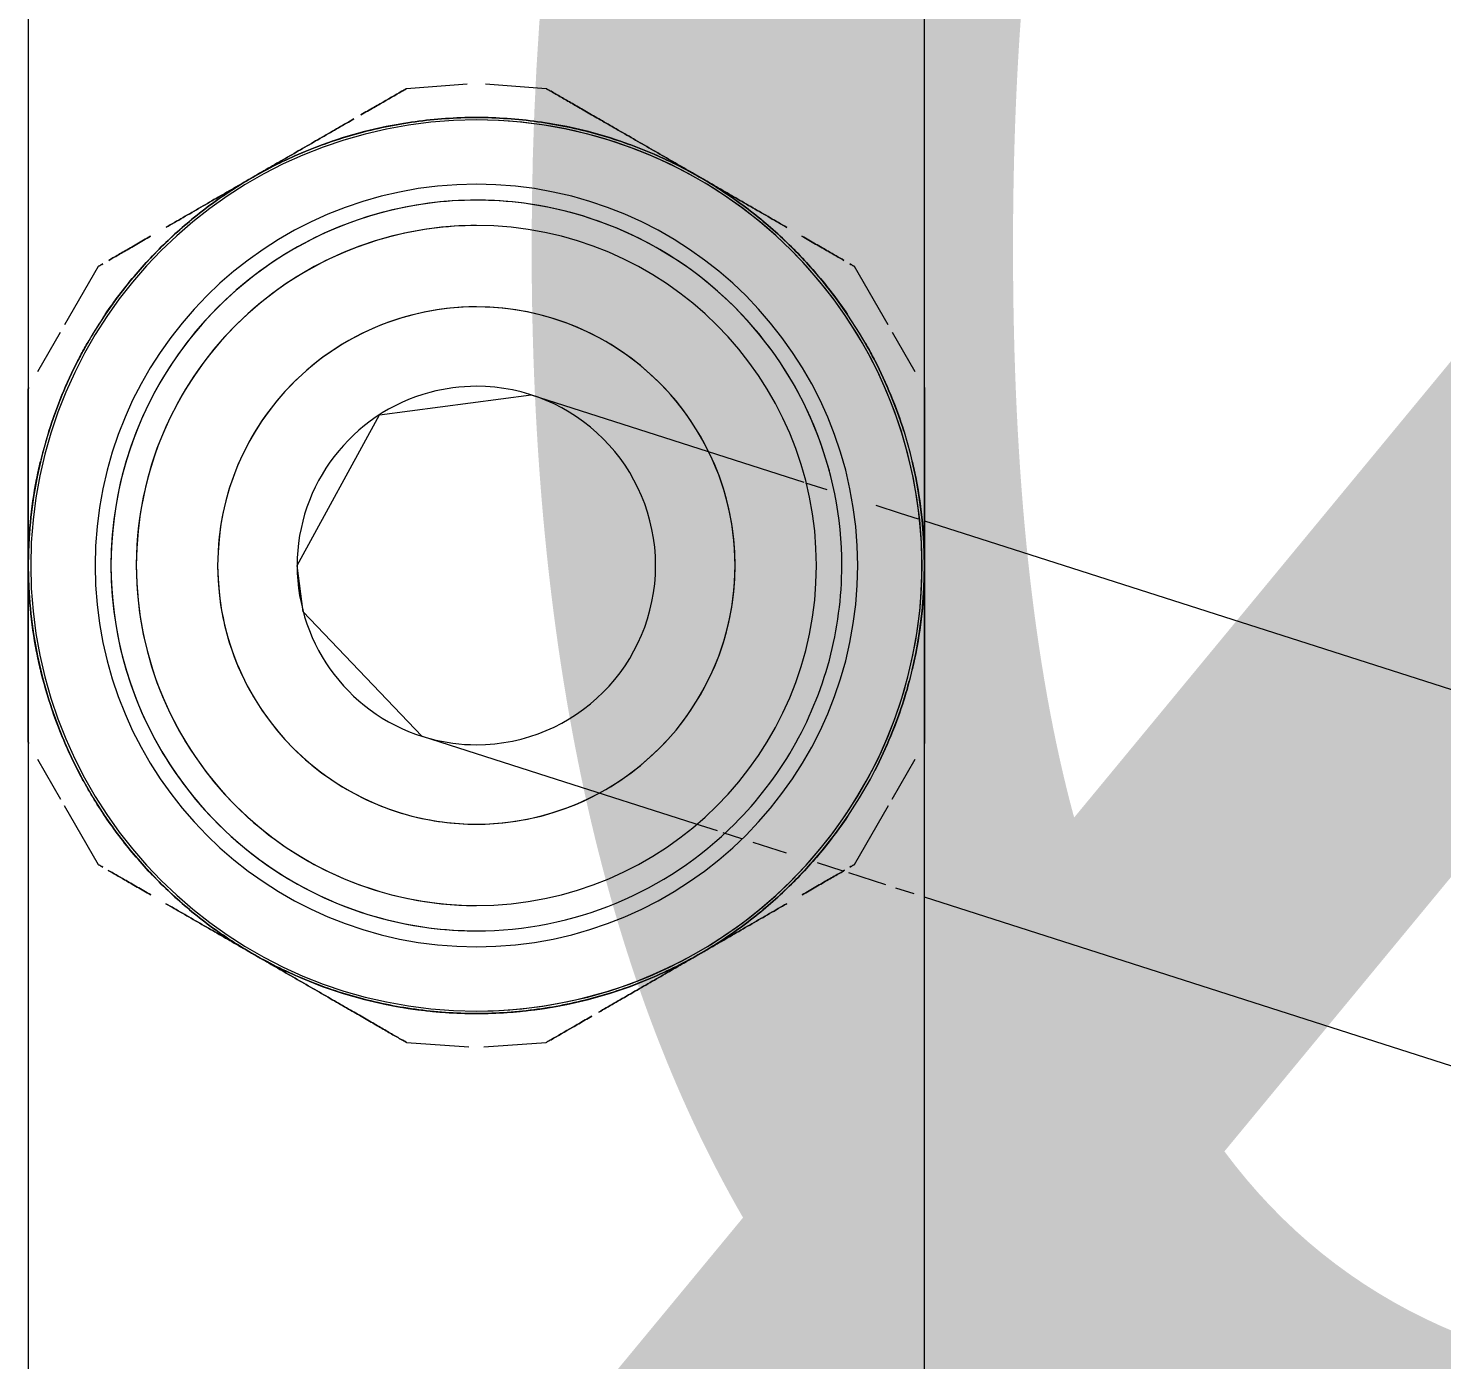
# Model space of a CAD drawing. Header units: metres. Extents: x 147 to 427, y -16 to 162.
# Drawn here: x 164.85146 to 164.89878, y 80.6166 to 80.66118 of the extents above; entities that cross this region are included whole.
import ezdxf

# ---------------------------------------------------------------- set-up
doc = ezdxf.new("R2010")
doc.units = ezdxf.units.M
doc.layers.add('P-PIPE-IDEN', color=7, linetype='Continuous', lineweight=5)
doc.layers.add('P-SANR-FIXT', color=7, linetype='Continuous', lineweight=5)
doc.styles.add('Arial_25', font='arial.ttf', dxfattribs={"height": 0.125})

# ---------------------------------------------------------------- blocks, each defined once
blk = doc.blocks.new('UT_Ducha higiênica - UT_Ducha higiênica-3627536-BANHEIROS E VESTIÁRIO')
at = {"layer": 'P-SANR-FIXT', "color": 9, "true_color": 0xc0c0c0}
for p, q in [((-0.015, 0.076773), (-0.015, 0.0475)), ((0.015, 0.0475), (0.015, 0.076773)), ((-0.015, 0.0475), (-0.015, 0.015)), ((0.015, 0.015), (0.015, 0.0475))]:
    blk.add_line(p, q, dxfattribs=at)
at = {"layer": 'P-SANR-FIXT', "color": 254, "true_color": 0xd3d3d3}
for p, q in [((-0.000303, 0.063614), (-0.002341, 0.063465)), ((0.002341, 0.063465), (0.000303, 0.063614)), ((-0.012655, 0.05751), (-0.013784, 0.055555)), ((0.013784, 0.055555), (0.012655, 0.05751)), ((-0.013927, 0.055307), (-0.014689, 0.053988)), ((0.014689, 0.053988), (0.013927, 0.055307)), ((-0.014693, 0.041018), (-0.013921, 0.039682)), ((0.013921, 0.039682), (0.014693, 0.041018)), ((0.007286, 0.038866), (0.002686, 0.040339)), ((-0.013796, 0.039465), (-0.012655, 0.03749)), ((0.012655, 0.03749), (0.013796, 0.039465)), ((0.013708, 0.036809), (0.012467, 0.037206)), ((0.014657, 0.036505), (0.014046, 0.036701)), ((-0.002341, 0.031535), (-0.000248, 0.031382)), ((0.000248, 0.031382), (0.002341, 0.031535))]:
    blk.add_line(p, q, dxfattribs=at)
at = {"layer": 'P-SANR-FIXT', "color": 254, "true_color": 0xe0e0e0}
for p, q in [((0.011018, 0.050271), (0.01173, 0.050043)), ((0.01419, 0.049255), (0.014794, 0.049061)), ((0.008071, 0.038614), (0.007286, 0.038866)), ((0.008883, 0.038354), (0.008262, 0.038553)), ((0.012277, 0.037267), (0.011417, 0.037543))]:
    blk.add_line(p, q, dxfattribs=at)
at = {"layer": 'P-SANR-FIXT', "color": 254, "true_color": 0xe9e9e9}
for p, q in [((0.013369, 0.049518), (0.01419, 0.049255)), ((0.010383, 0.037874), (0.009269, 0.038231))]:
    blk.add_line(p, q, dxfattribs=at)
at = {"layer": 'P-SANR-FIXT', "color": 254, "true_color": 0xd3d3d3, "flags": 128}
for points in [[(-0.006, 0.0475), (-0.003242, 0.052549), (0.00183, 0.053214)], [(0.00183, 0.053214), (0.005702, 0.051974), (0.010957, 0.050291)], [(-0.00183, 0.041786), (-0.005797, 0.045953), (-0.006, 0.0475)], [(0.002686, 0.040339), (-0.001804, 0.041778), (-0.00183, 0.041786)]]:
    blk.add_lwpolyline(points, dxfattribs=at)
at = {"layer": 'P-SANR-FIXT', "color": 9, "true_color": 0xc0c0c0, "flags": 128}
for points in [[(0.015, 0.048996), (0.016569, 0.048493), (0.032326, 0.043446), (0.049924, 0.037809), (0.061045, 0.034247)], [(0.061045, 0.021646), (0.047674, 0.025929), (0.030076, 0.031566), (0.015, 0.036395)]]:
    blk.add_lwpolyline(points, dxfattribs=at)
at = {"layer": 'P-SANR-FIXT', "color": 9, "true_color": 0xc0c0c0}
for radius, start, end in [(0.015, 90, 270), (0.015, 270, 90), (0.014917, 90, 270), (0.014917, 270, 90)]:
    blk.add_arc((0, 0.0475), radius, start, end, dxfattribs=at)
at = {"layer": 'P-SANR-FIXT', "color": 254, "true_color": 0xe0e0e0}
for start, end in [(90, 105), (75, 90), (255, 270), (270, 285)]:
    blk.add_arc((0, 0.0475), 0.015, start, end, dxfattribs=at)
at = {"layer": 'P-SANR-FIXT', "color": 254, "true_color": 0xd3d3d3}
for radius, start, end in [(0.014917, 90, 270), (0.014917, 45, 90), (0.012765, 90, 270), (0.012765, 90, 270), (0.012765, 270, 90), (0.012765, 270, 90), (0.012232, 90, 105), (0.012232, 45, 90), (0.012232, 105, 255), (0.011383, 90, 270), (0.011383, 90, 105), (0.011383, 270, 90), (0.011383, 270, 90), (0.011383, 105, 165), (0.014917, 270, 45), (0.00866, 90, 195), (0.00866, 90, 270), (0.00866, 270, 90), (0.00866, 330, 90), (0.012232, 360, 45), (0.006, 90, 105), (0.006, 0, 90), (0.006, 105, 180), (0.011383, 165, 270), (0.006, 180, 255), (0.006, 270, 360), (0.012232, 345, 360), (0.00866, 195, 240), (0.012232, 330, 345), (0.00866, 270, 330), (0.006, 255, 270), (0.012232, 315, 330), (0.00866, 240, 255), (0.00866, 255, 270), (0.012232, 270, 315), (0.012232, 255, 270)]:
    blk.add_arc((0, 0.0475), radius, start, end, dxfattribs=at)
at = {"layer": 'P-SANR-FIXT', "color": 254, "true_color": 0xe9e9e9}
for start, end in [(90, 150), (75, 90), (15, 75), (150, 210), (210, 225), (225, 270)]:
    blk.add_arc((0, 0.0475), 0.012232, start, end, dxfattribs=at)
at = {"layer": 'P-SANR-FIXT', "color": 254, "true_color": 0xe0e0e0}
for points in [[(-0.0025, 0.063377), (-0.002449, 0.063406), (-0.00241, 0.063428), (-0.002384, 0.063442)], [(-0.002384, 0.063442), (-0.00241, 0.063428), (-0.002449, 0.063406), (-0.0025, 0.063377)], [(0.0025, 0.063377), (0.002449, 0.063406), (0.00241, 0.063428), (0.002384, 0.063442)], [(0.002384, 0.063442), (0.00241, 0.063428), (0.002449, 0.063406), (0.0025, 0.063377)], [(-0.007513, 0.060483), (-0.007249, 0.060636), (-0.006704, 0.060929), (-0.005843, 0.061326), (-0.004942, 0.061674), (-0.00432, 0.061868), (-0.004003, 0.061956)], [(0.004003, 0.061956), (0.00432, 0.061868), (0.004942, 0.061674), (0.005843, 0.061326), (0.006704, 0.060929), (0.007249, 0.060636), (0.007513, 0.060483)], [(-0.01431, 0.043001), (-0.014375, 0.043208), (-0.014435, 0.043416), (-0.014491, 0.043625)], [(0.014491, 0.043625), (0.014435, 0.043416), (0.014375, 0.043208), (0.01431, 0.043001)], [(-0.004003, 0.033044), (-0.00432, 0.033132), (-0.004942, 0.033326), (-0.005843, 0.033674), (-0.006704, 0.034071), (-0.007249, 0.034364), (-0.007513, 0.034517)], [(0.007513, 0.034517), (0.007249, 0.034364), (0.006704, 0.034071), (0.005843, 0.033674), (0.004942, 0.033326), (0.00432, 0.033132), (0.004003, 0.033044)], [(-0.0025, 0.031623), (-0.002449, 0.031594), (-0.00241, 0.031572), (-0.002384, 0.031558)], [(-0.002384, 0.031558), (-0.00241, 0.031572), (-0.002449, 0.031594), (-0.0025, 0.031623)], [(0.0025, 0.031623), (0.002449, 0.031594), (0.00241, 0.031572), (0.002384, 0.031558)], [(0.002384, 0.031558), (0.00241, 0.031572), (0.002449, 0.031594), (0.0025, 0.031623)]]:
    blk.add_open_spline(points, degree=3, dxfattribs=at)
at = {"layer": 'P-SANR-FIXT', "color": 254, "true_color": 0xd3d3d3}
for points in [[(-0.002384, 0.063442), (-0.002357, 0.063457), (-0.002343, 0.063464), (-0.002341, 0.063465)], [(-0.002341, 0.063465), (-0.002343, 0.063464), (-0.002357, 0.063457), (-0.002384, 0.063442)], [(0.002384, 0.063442), (0.002357, 0.063457), (0.002343, 0.063464), (0.002341, 0.063465)], [(0.002341, 0.063465), (0.002343, 0.063464), (0.002357, 0.063457), (0.002384, 0.063442)], [(-0.004003, 0.061956), (-0.00432, 0.061868), (-0.004942, 0.061674), (-0.005843, 0.061326), (-0.006704, 0.060929), (-0.007249, 0.060636), (-0.007513, 0.060483)], [(0.007513, 0.060483), (0.007249, 0.060636), (0.006704, 0.060929), (0.005843, 0.061326), (0.004942, 0.061674), (0.00432, 0.061868), (0.004003, 0.061956)], [(-0.012423, 0.055907), (-0.012275, 0.056125), (-0.011966, 0.056556), (-0.011464, 0.057185), (-0.010919, 0.057796), (-0.010329, 0.058389), (-0.009693, 0.058958), (-0.009014, 0.0595), (-0.008291, 0.060011), (-0.007778, 0.06033), (-0.007513, 0.060483)], [(0.007513, 0.060483), (0.007778, 0.06033), (0.008291, 0.060011), (0.009014, 0.0595), (0.009693, 0.058958), (0.010117, 0.058578), (0.010321, 0.058385)], [(-0.012615, 0.057535), (-0.01264, 0.05752), (-0.012654, 0.057511), (-0.012655, 0.05751)], [(-0.012655, 0.05751), (-0.012654, 0.057511), (-0.01264, 0.05752), (-0.012615, 0.057535)], [(0.012615, 0.057535), (0.01264, 0.05752), (0.012654, 0.057511), (0.012655, 0.05751)], [(0.012655, 0.05751), (0.012654, 0.057511), (0.01264, 0.05752), (0.012615, 0.057535)], [(0.01334, 0.054359), (0.013535, 0.05398), (0.013712, 0.053595), (0.013872, 0.053206)], [(-0.014998, 0.053407), (-0.014997, 0.053437), (-0.014997, 0.053453), (-0.014997, 0.053455)], [(-0.014997, 0.053455), (-0.014997, 0.053453), (-0.014997, 0.053437), (-0.014998, 0.053407)], [(0.013872, 0.053206), (0.014037, 0.052807), (0.014182, 0.052404), (0.01431, 0.051999)], [(0.014998, 0.053407), (0.014997, 0.053437), (0.014997, 0.053453), (0.014997, 0.053455)], [(0.014997, 0.053455), (0.014997, 0.053453), (0.014997, 0.053437), (0.014998, 0.053407)], [(0.014591, 0.050981), (0.014638, 0.050781), (0.014682, 0.050581), (0.014721, 0.05038)], [(0.014721, 0.05038), (0.014908, 0.049424), (0.015, 0.048457), (0.015, 0.0475)], [(-0.014721, 0.04462), (-0.014908, 0.045576), (-0.015, 0.046543), (-0.015, 0.0475)], [(-0.014591, 0.044019), (-0.014638, 0.044219), (-0.014682, 0.044419), (-0.014721, 0.04462)], [(-0.014491, 0.043625), (-0.014435, 0.043416), (-0.014375, 0.043208), (-0.01431, 0.043001)], [(0.01431, 0.043001), (0.014375, 0.043208), (0.014435, 0.043416), (0.014491, 0.043625)], [(0.01431, 0.043001), (0.014182, 0.042596), (0.014037, 0.042193), (0.013872, 0.041794)], [(0.013872, 0.041794), (0.013712, 0.041406), (0.013535, 0.04102), (0.01334, 0.040641)], [(-0.014998, 0.041593), (-0.014997, 0.041563), (-0.014997, 0.041547), (-0.014997, 0.041545)], [(-0.014997, 0.041545), (-0.014997, 0.041547), (-0.014997, 0.041563), (-0.014998, 0.041593)], [(0.014998, 0.041593), (0.014997, 0.041563), (0.014997, 0.041547), (0.014997, 0.041545)], [(0.014997, 0.041545), (0.014997, 0.041547), (0.014997, 0.041563), (0.014998, 0.041593)], [(0.012423, 0.039093), (0.012275, 0.038875), (0.011966, 0.038444), (0.011464, 0.037815), (0.010919, 0.037204), (0.010525, 0.036809), (0.010321, 0.036615)], [(-0.012615, 0.037465), (-0.01264, 0.03748), (-0.012654, 0.037489), (-0.012655, 0.03749)], [(-0.012655, 0.03749), (-0.012654, 0.037489), (-0.01264, 0.03748), (-0.012615, 0.037465)], [(0.012615, 0.037465), (0.01264, 0.03748), (0.012654, 0.037489), (0.012655, 0.03749)], [(0.012655, 0.03749), (0.012654, 0.037489), (0.01264, 0.03748), (0.012615, 0.037465)], [(-0.007513, 0.034517), (-0.007778, 0.03467), (-0.008291, 0.034989), (-0.009014, 0.0355), (-0.009693, 0.036042), (-0.010117, 0.036422), (-0.010321, 0.036615)], [(0.010321, 0.036615), (0.010117, 0.036422), (0.009693, 0.036042), (0.009014, 0.0355), (0.008291, 0.034989), (0.007778, 0.03467), (0.007513, 0.034517)], [(-0.007513, 0.034517), (-0.007249, 0.034364), (-0.006704, 0.034071), (-0.005843, 0.033674), (-0.004942, 0.033326), (-0.00432, 0.033132), (-0.004003, 0.033044)], [(0.004003, 0.033044), (0.00432, 0.033132), (0.004942, 0.033326), (0.005843, 0.033674), (0.006704, 0.034071), (0.007249, 0.034364), (0.007513, 0.034517)], [(-0.002384, 0.031558), (-0.002357, 0.031543), (-0.002343, 0.031536), (-0.002341, 0.031535)], [(-0.002341, 0.031535), (-0.002343, 0.031536), (-0.002357, 0.031543), (-0.002384, 0.031558)], [(0.002384, 0.031558), (0.002357, 0.031543), (0.002343, 0.031536), (0.002341, 0.031535)], [(0.002341, 0.031535), (0.002343, 0.031536), (0.002357, 0.031543), (0.002384, 0.031558)]]:
    blk.add_open_spline(points, degree=3, dxfattribs=at)
at = {"layer": 'P-SANR-FIXT', "color": 254, "true_color": 0xe0e0e0}
for points, knots in [([(-0.0025, 0.063377), (-0.002716, 0.063253), (-0.003078, 0.063043), (-0.003567, 0.062761), (-0.003792, 0.062631), (-0.003868, 0.062587)], [0, 0, 0, 0, 0.1, 0.15, 0.175, 0.175, 0.175, 0.175]), ([(0.004095, 0.062457), (0.004014, 0.062503), (0.003857, 0.062594), (0.003556, 0.062768), (0.003206, 0.062969), (0.002829, 0.063187), (0.002605, 0.063317), (0.0025, 0.063377)], [0.8, 0.8, 0.8, 0.8, 0.825, 0.85, 0.9, 0.95, 1, 1, 1, 1]), ([(-0.004003, 0.061956), (-0.003687, 0.062043), (-0.003045, 0.062199), (-0.001723, 0.062427), (-0.000695, 0.0625), (0, 0.0625)], [0.8571429, 0.8571429, 0.8571429, 0.8571429, 0.8928571, 0.9285714, 1, 1, 1, 1]), ([(0, 0.0625), (0.000695, 0.0625), (0.001723, 0.062427), (0.003045, 0.062199), (0.003687, 0.062043), (0.004003, 0.061956)], [0, 0, 0, 0, 0.0714286, 0.1071429, 0.1428571, 0.1428571, 0.1428571, 0.1428571]), ([(0.01039, 0.058822), (0.010211, 0.058925), (0.009839, 0.05914), (0.009355, 0.05942), (0.008967, 0.059643), (0.008587, 0.059863), (0.00811, 0.060138), (0.007525, 0.060476), (0.007037, 0.060758), (0.006649, 0.060982), (0.006362, 0.061147), (0.006072, 0.061315), (0.005677, 0.061543), (0.005179, 0.06183), (0.0047, 0.062107), (0.004342, 0.062313), (0.004175, 0.06241), (0.004095, 0.062457)], [0.25, 0.25, 0.25, 0.25, 0.3, 0.35, 0.375, 0.4, 0.45, 0.5, 0.55, 0.575, 0.6, 0.625, 0.65, 0.7, 0.75, 0.775, 0.8, 0.8, 0.8, 0.8]), ([(-0.004102, 0.062452), (-0.004182, 0.062406), (-0.004346, 0.062311), (-0.004696, 0.062109), (-0.005161, 0.061841), (-0.005645, 0.061561), (-0.006033, 0.061338), (-0.006413, 0.061118), (-0.00689, 0.060843), (-0.00728, 0.060617), (-0.007475, 0.060505)], [0.2, 0.2, 0.2, 0.2, 0.225, 0.25, 0.3, 0.35, 0.375, 0.4, 0.45, 0.5, 0.5, 0.5, 0.5]), ([(-0.007475, 0.060505), (-0.00767, 0.060392), (-0.007963, 0.060223), (-0.008351, 0.059999), (-0.008638, 0.059833), (-0.008928, 0.059666), (-0.009323, 0.059438), (-0.009821, 0.05915), (-0.010204, 0.058929), (-0.010387, 0.058823)], [0.5, 0.5, 0.5, 0.5, 0.55, 0.575, 0.6, 0.625, 0.65, 0.7, 0.75, 0.75, 0.75, 0.75]), ([(-0.010905, 0.058524), (-0.010986, 0.058478), (-0.011143, 0.058387), (-0.011444, 0.058213), (-0.011794, 0.058011), (-0.012097, 0.057837), (-0.01226, 0.057742), (-0.012306, 0.057716)], [0.8, 0.8, 0.8, 0.8, 0.825, 0.85, 0.9, 0.95, 0.9702695, 0.9702695, 0.9702695, 0.9702695]), ([(0.012302, 0.057718), (0.012139, 0.057812), (0.011839, 0.057985), (0.011433, 0.05822), (0.011133, 0.058393), (0.010978, 0.058482), (0.010898, 0.058528)], [0.029596, 0.029596, 0.029596, 0.029596, 0.1, 0.15, 0.175, 0.2, 0.2, 0.2, 0.2]), ([(-0.01334, 0.054359), (-0.013302, 0.054432), (-0.013193, 0.054641), (-0.013078, 0.054848), (-0.013, 0.054983)], [0.34565168, 0.34565168, 0.34565168, 0.34565168, 0.35714286, 0.37870242, 0.37870242, 0.37870242, 0.37870242]), ([(0.013, 0.054983), (0.013078, 0.054848), (0.013193, 0.054641), (0.013302, 0.054432), (0.01334, 0.054359)], [0.62129758, 0.62129758, 0.62129758, 0.62129758, 0.64285714, 0.65434832, 0.65434832, 0.65434832, 0.65434832]), ([(-0.015, 0.053274), (-0.015, 0.053024), (-0.015, 0.052606), (-0.015, 0.052041), (-0.015, 0.051696), (-0.015, 0.051427), (-0.015, 0.051142), (-0.015, 0.050738), (-0.015, 0.050201), (-0.015, 0.049642), (-0.015, 0.049194), (-0.015, 0.048755), (-0.015, 0.048205), (-0.015, 0.047529), (-0.015, 0.046966), (-0.015, 0.046518), (-0.015, 0.046186), (-0.015, 0.045851), (-0.015, 0.045395), (-0.015, 0.04482), (-0.015, 0.044267), (-0.015, 0.043854), (-0.015, 0.043565), (-0.015, 0.043293), (-0.015, 0.042946), (-0.015, 0.042542), (-0.015, 0.042106), (-0.015, 0.041848), (-0.015, 0.041726)], [0, 0, 0, 0, 0.1, 0.15, 0.175, 0.2, 0.225, 0.25, 0.3, 0.35, 0.375, 0.4, 0.45, 0.5, 0.55, 0.575, 0.6, 0.625, 0.65, 0.7, 0.75, 0.775, 0.8, 0.825, 0.85, 0.9, 0.95, 1, 1, 1, 1]), ([(0.015, 0.041726), (0.015, 0.041976), (0.015, 0.042394), (0.015, 0.042959), (0.015, 0.043304), (0.015, 0.043573), (0.015, 0.043858), (0.015, 0.044262), (0.015, 0.044799), (0.015, 0.045358), (0.015, 0.045806), (0.015, 0.046245), (0.015, 0.046795), (0.015, 0.047471), (0.015, 0.048034), (0.015, 0.048482), (0.015, 0.048814), (0.015, 0.049149), (0.015, 0.049605), (0.015, 0.05018), (0.015, 0.050733), (0.015, 0.051146), (0.015, 0.051435), (0.015, 0.051707), (0.015, 0.052054), (0.015, 0.052458), (0.015, 0.052894), (0.015, 0.053152), (0.015, 0.053274)], [0, 0, 0, 0, 0.1, 0.15, 0.175, 0.2, 0.225, 0.25, 0.3, 0.35, 0.375, 0.4, 0.45, 0.5, 0.55, 0.575, 0.6, 0.625, 0.65, 0.7, 0.75, 0.775, 0.8, 0.825, 0.85, 0.9, 0.95, 1, 1, 1, 1]), ([(-0.012321, 0.037293), (-0.012153, 0.037196), (-0.011847, 0.037019), (-0.011433, 0.03678), (-0.011133, 0.036607), (-0.010978, 0.036518), (-0.010898, 0.036472)], [0.0268068, 0.0268068, 0.0268068, 0.0268068, 0.1, 0.15, 0.175, 0.2, 0.2, 0.2, 0.2]), ([(0.010905, 0.036476), (0.010986, 0.036522), (0.011143, 0.036613), (0.011444, 0.036787), (0.011794, 0.036989), (0.012104, 0.037168), (0.012273, 0.037265), (0.012324, 0.037295)], [0.8, 0.8, 0.8, 0.8, 0.825, 0.85, 0.9, 0.95, 0.9730714, 0.9730714, 0.9730714, 0.9730714]), ([(-0.01039, 0.036178), (-0.010211, 0.036075), (-0.009839, 0.03586), (-0.009355, 0.03558), (-0.008967, 0.035357), (-0.008587, 0.035137), (-0.00811, 0.034862), (-0.00772, 0.034637), (-0.007525, 0.034524)], [0.25, 0.25, 0.25, 0.25, 0.3, 0.35, 0.375, 0.4, 0.45, 0.5, 0.5, 0.5, 0.5]), ([(0.004102, 0.032548), (0.004182, 0.032594), (0.004346, 0.032689), (0.004696, 0.032891), (0.005161, 0.033159), (0.005645, 0.033439), (0.006033, 0.033662), (0.006413, 0.033882), (0.00689, 0.034157), (0.007475, 0.034495), (0.007963, 0.034777), (0.008351, 0.035001), (0.008638, 0.035167), (0.008928, 0.035334), (0.009323, 0.035562), (0.009821, 0.03585), (0.010204, 0.036071), (0.010387, 0.036177)], [0.2, 0.2, 0.2, 0.2, 0.225, 0.25, 0.3, 0.35, 0.375, 0.4, 0.45, 0.5, 0.55, 0.575, 0.6, 0.625, 0.65, 0.7, 0.75, 0.75, 0.75, 0.75]), ([(-0.007525, 0.034524), (-0.00733, 0.034411), (-0.007037, 0.034242), (-0.006649, 0.034018), (-0.006362, 0.033853), (-0.006072, 0.033685), (-0.005677, 0.033457), (-0.005179, 0.03317), (-0.0047, 0.032893), (-0.004342, 0.032687), (-0.004175, 0.03259), (-0.004095, 0.032543)], [0.5, 0.5, 0.5, 0.5, 0.55, 0.575, 0.6, 0.625, 0.65, 0.7, 0.75, 0.775, 0.8, 0.8, 0.8, 0.8]), ([(0, 0.0325), (-0.000695, 0.0325), (-0.001723, 0.032573), (-0.003045, 0.032801), (-0.003687, 0.032957), (-0.004003, 0.033044)], [0, 0, 0, 0, 0.0714286, 0.1071429, 0.1428571, 0.1428571, 0.1428571, 0.1428571]), ([(0.004003, 0.033044), (0.003687, 0.032957), (0.003045, 0.032801), (0.001723, 0.032573), (0.000695, 0.0325), (0, 0.0325)], [0.8571429, 0.8571429, 0.8571429, 0.8571429, 0.8928571, 0.9285714, 1, 1, 1, 1]), ([(-0.004095, 0.032543), (-0.004014, 0.032497), (-0.003857, 0.032406), (-0.003556, 0.032232), (-0.003206, 0.032031), (-0.002829, 0.031813), (-0.002605, 0.031683), (-0.0025, 0.031623)], [0.8, 0.8, 0.8, 0.8, 0.825, 0.85, 0.9, 0.95, 1, 1, 1, 1]), ([(0.0025, 0.031623), (0.002716, 0.031747), (0.003078, 0.031957), (0.003567, 0.032239), (0.003792, 0.032369), (0.003868, 0.032413)], [0, 0, 0, 0, 0.1, 0.15, 0.175, 0.175, 0.175, 0.175])]:
    blk.add_open_spline(points, degree=3, knots=knots, dxfattribs=at)
at = {"layer": 'P-SANR-FIXT', "color": 254, "true_color": 0xd3d3d3}
for points, knots in [([(-0.003868, 0.062587), (-0.003792, 0.062631), (-0.003567, 0.062761), (-0.003078, 0.063043), (-0.002716, 0.063253), (-0.0025, 0.063377)], [0.825, 0.825, 0.825, 0.825, 0.85, 0.9, 1, 1, 1, 1]), ([(0.0025, 0.063377), (0.002605, 0.063317), (0.002829, 0.063187), (0.003206, 0.062969), (0.003556, 0.062768), (0.003857, 0.062594), (0.004014, 0.062503), (0.004095, 0.062457)], [0, 0, 0, 0, 0.05, 0.1, 0.15, 0.175, 0.2, 0.2, 0.2, 0.2]), ([(0, 0.0625), (-0.000695, 0.0625), (-0.001723, 0.062427), (-0.003045, 0.062199), (-0.003687, 0.062043), (-0.004003, 0.061956)], [0, 0, 0, 0, 0.0714286, 0.1071429, 0.1428571, 0.1428571, 0.1428571, 0.1428571]), ([(0.004003, 0.061956), (0.003687, 0.062043), (0.003045, 0.062199), (0.001723, 0.062427), (0.000695, 0.0625), (0, 0.0625)], [0.8571429, 0.8571429, 0.8571429, 0.8571429, 0.8928571, 0.9285714, 1, 1, 1, 1]), ([(0.004095, 0.062457), (0.004175, 0.06241), (0.004342, 0.062313), (0.0047, 0.062107), (0.005179, 0.06183), (0.005677, 0.061543), (0.006072, 0.061315), (0.006362, 0.061147), (0.006649, 0.060982), (0.007037, 0.060758), (0.007525, 0.060476), (0.00811, 0.060138), (0.008587, 0.059863), (0.008967, 0.059643), (0.009355, 0.05942), (0.009839, 0.05914), (0.010211, 0.058925), (0.01039, 0.058822)], [0.2, 0.2, 0.2, 0.2, 0.225, 0.25, 0.3, 0.35, 0.375, 0.4, 0.425, 0.45, 0.5, 0.55, 0.6, 0.625, 0.65, 0.7, 0.75, 0.75, 0.75, 0.75]), ([(-0.007475, 0.060505), (-0.00728, 0.060617), (-0.00689, 0.060843), (-0.006413, 0.061118), (-0.006033, 0.061338), (-0.005645, 0.061561), (-0.005161, 0.061841), (-0.004696, 0.062109), (-0.004346, 0.062311), (-0.004182, 0.062406), (-0.004102, 0.062452)], [0.5, 0.5, 0.5, 0.5, 0.55, 0.6, 0.625, 0.65, 0.7, 0.75, 0.775, 0.8, 0.8, 0.8, 0.8]), ([(-0.010387, 0.058823), (-0.010204, 0.058929), (-0.009821, 0.05915), (-0.009323, 0.059438), (-0.008928, 0.059666), (-0.008638, 0.059833), (-0.008351, 0.059999), (-0.007963, 0.060223), (-0.00767, 0.060392), (-0.007475, 0.060505)], [0.25, 0.25, 0.25, 0.25, 0.3, 0.35, 0.375, 0.4, 0.425, 0.45, 0.5, 0.5, 0.5, 0.5]), ([(-0.012306, 0.057716), (-0.01226, 0.057742), (-0.012097, 0.057837), (-0.011794, 0.058011), (-0.011444, 0.058213), (-0.011143, 0.058387), (-0.010986, 0.058478), (-0.010905, 0.058524)], [0.0297305, 0.0297305, 0.0297305, 0.0297305, 0.05, 0.1, 0.15, 0.175, 0.2, 0.2, 0.2, 0.2]), ([(0.010321, 0.058385), (0.010525, 0.058191), (0.010919, 0.057796), (0.011645, 0.056982), (0.012128, 0.056343), (0.012423, 0.055907)], [0.4285714, 0.4285714, 0.4285714, 0.4285714, 0.4642857, 0.5, 0.5714286, 0.5714286, 0.5714286, 0.5714286]), ([(0.010898, 0.058528), (0.010978, 0.058482), (0.011133, 0.058393), (0.011433, 0.05822), (0.011839, 0.057985), (0.012139, 0.057812), (0.012302, 0.057718)], [0.8, 0.8, 0.8, 0.8, 0.825, 0.85, 0.9, 0.970404, 0.970404, 0.970404, 0.970404]), ([(-0.013, 0.054983), (-0.013078, 0.054848), (-0.013193, 0.054641), (-0.013302, 0.054432), (-0.01334, 0.054359)], [0.62129758, 0.62129758, 0.62129758, 0.62129758, 0.64285714, 0.65434832, 0.65434832, 0.65434832, 0.65434832]), ([(0.01334, 0.054359), (0.013302, 0.054432), (0.013193, 0.054641), (0.013078, 0.054848), (0.013, 0.054983)], [0.34565168, 0.34565168, 0.34565168, 0.34565168, 0.35714286, 0.37870242, 0.37870242, 0.37870242, 0.37870242]), ([(-0.01431, 0.051999), (-0.014182, 0.052404), (-0.013895, 0.053199), (-0.013535, 0.05398), (-0.01334, 0.054359)], [0.2240917, 0.2240917, 0.2240917, 0.2240917, 0.2857143, 0.3456517, 0.3456517, 0.3456517, 0.3456517]), ([(-0.015, 0.041726), (-0.015, 0.041848), (-0.015, 0.042106), (-0.015, 0.042542), (-0.015, 0.042946), (-0.015, 0.043293), (-0.015, 0.043565), (-0.015, 0.043854), (-0.015, 0.044267), (-0.015, 0.04482), (-0.015, 0.045395), (-0.015, 0.045851), (-0.015, 0.046186), (-0.015, 0.046518), (-0.015, 0.046966), (-0.015, 0.047529), (-0.015, 0.048205), (-0.015, 0.048755), (-0.015, 0.049194), (-0.015, 0.049642), (-0.015, 0.050201), (-0.015, 0.050738), (-0.015, 0.051142), (-0.015, 0.051427), (-0.015, 0.051696), (-0.015, 0.052041), (-0.015, 0.052606), (-0.015, 0.053024), (-0.015, 0.053274)], [0, 0, 0, 0, 0.05, 0.1, 0.15, 0.175, 0.2, 0.225, 0.25, 0.3, 0.35, 0.375, 0.4, 0.425, 0.45, 0.5, 0.55, 0.6, 0.625, 0.65, 0.7, 0.75, 0.775, 0.8, 0.825, 0.85, 0.9, 1, 1, 1, 1]), ([(0.015, 0.053274), (0.015, 0.053152), (0.015, 0.052894), (0.015, 0.052458), (0.015, 0.052054), (0.015, 0.051707), (0.015, 0.051435), (0.015, 0.051146), (0.015, 0.050733), (0.015, 0.05018), (0.015, 0.049605), (0.015, 0.049149), (0.015, 0.048814), (0.015, 0.048482), (0.015, 0.048034), (0.015, 0.047471), (0.015, 0.046795), (0.015, 0.046245), (0.015, 0.045806), (0.015, 0.045358), (0.015, 0.044799), (0.015, 0.044262), (0.015, 0.043858), (0.015, 0.043668), (0.015, 0.043576)], [0, 0, 0, 0, 0.05, 0.1, 0.15, 0.175, 0.2, 0.225, 0.25, 0.3, 0.35, 0.375, 0.4, 0.425, 0.45, 0.5, 0.55, 0.6, 0.625, 0.65, 0.7, 0.75, 0.775, 0.8, 0.8, 0.8, 0.8]), ([(-0.015, 0.0475), (-0.015, 0.048457), (-0.014888, 0.049628), (-0.014638, 0.050781), (-0.014591, 0.050981)], [0, 0, 0, 0, 0.1428571, 0.1728513, 0.1728513, 0.1728513, 0.1728513]), ([(0.015, 0.0475), (0.015, 0.046543), (0.014888, 0.045372), (0.014638, 0.044219), (0.014591, 0.044019)], [0, 0, 0, 0, 0.1428571, 0.1728513, 0.1728513, 0.1728513, 0.1728513]), ([(0.015, 0.043576), (0.015, 0.043484), (0.015, 0.043304), (0.015, 0.042959), (0.015, 0.042394), (0.015, 0.041976), (0.015, 0.041726)], [0.8, 0.8, 0.8, 0.8, 0.825, 0.85, 0.9, 1, 1, 1, 1]), ([(-0.01334, 0.040641), (-0.013535, 0.04102), (-0.013895, 0.041801), (-0.014182, 0.042596), (-0.01431, 0.043001)], [0.6543483, 0.6543483, 0.6543483, 0.6543483, 0.7142857, 0.7759083, 0.7759083, 0.7759083, 0.7759083]), ([(-0.010321, 0.036615), (-0.010525, 0.036809), (-0.010919, 0.037204), (-0.011645, 0.038018), (-0.012128, 0.038657), (-0.012423, 0.039093)], [0.4285714, 0.4285714, 0.4285714, 0.4285714, 0.4642857, 0.5, 0.5714286, 0.5714286, 0.5714286, 0.5714286]), ([(-0.010898, 0.036472), (-0.010978, 0.036518), (-0.011133, 0.036607), (-0.011433, 0.03678), (-0.011847, 0.037019), (-0.012153, 0.037196), (-0.012321, 0.037293)], [0.8, 0.8, 0.8, 0.8, 0.825, 0.85, 0.9, 0.9731932, 0.9731932, 0.9731932, 0.9731932]), ([(0.012324, 0.037295), (0.012273, 0.037265), (0.012104, 0.037168), (0.011794, 0.036989), (0.011444, 0.036787), (0.011143, 0.036613), (0.010986, 0.036522), (0.010905, 0.036476)], [0.0269286, 0.0269286, 0.0269286, 0.0269286, 0.05, 0.1, 0.15, 0.175, 0.2, 0.2, 0.2, 0.2]), ([(-0.007525, 0.034524), (-0.00772, 0.034637), (-0.00811, 0.034862), (-0.008587, 0.035137), (-0.008967, 0.035357), (-0.009355, 0.03558), (-0.009839, 0.03586), (-0.010211, 0.036075), (-0.01039, 0.036178)], [0.5, 0.5, 0.5, 0.5, 0.55, 0.6, 0.625, 0.65, 0.7, 0.75, 0.75, 0.75, 0.75]), ([(0.010387, 0.036177), (0.010204, 0.036071), (0.009821, 0.03585), (0.009323, 0.035562), (0.008928, 0.035334), (0.008638, 0.035167), (0.008351, 0.035001), (0.007963, 0.034777), (0.007475, 0.034495), (0.00689, 0.034157), (0.006413, 0.033882), (0.006033, 0.033662), (0.005645, 0.033439), (0.005161, 0.033159), (0.004696, 0.032891), (0.004346, 0.032689), (0.004182, 0.032594), (0.004102, 0.032548)], [0.25, 0.25, 0.25, 0.25, 0.3, 0.35, 0.375, 0.4, 0.425, 0.45, 0.5, 0.55, 0.6, 0.625, 0.65, 0.7, 0.75, 0.775, 0.8, 0.8, 0.8, 0.8]), ([(-0.004095, 0.032543), (-0.004175, 0.03259), (-0.004342, 0.032687), (-0.0047, 0.032893), (-0.005179, 0.03317), (-0.005677, 0.033457), (-0.006072, 0.033685), (-0.006362, 0.033853), (-0.006649, 0.034018), (-0.007037, 0.034242), (-0.00733, 0.034411), (-0.007525, 0.034524)], [0.2, 0.2, 0.2, 0.2, 0.225, 0.25, 0.3, 0.35, 0.375, 0.4, 0.425, 0.45, 0.5, 0.5, 0.5, 0.5]), ([(-0.004003, 0.033044), (-0.003687, 0.032957), (-0.003045, 0.032801), (-0.001723, 0.032573), (-0.000695, 0.0325), (0, 0.0325)], [0.8571429, 0.8571429, 0.8571429, 0.8571429, 0.8928571, 0.9285714, 1, 1, 1, 1]), ([(0, 0.0325), (0.000695, 0.0325), (0.001723, 0.032573), (0.003045, 0.032801), (0.003687, 0.032957), (0.004003, 0.033044)], [0, 0, 0, 0, 0.0714286, 0.1071429, 0.1428571, 0.1428571, 0.1428571, 0.1428571]), ([(-0.0025, 0.031623), (-0.002605, 0.031683), (-0.002829, 0.031813), (-0.003206, 0.032031), (-0.003556, 0.032232), (-0.003857, 0.032406), (-0.004014, 0.032497), (-0.004095, 0.032543)], [0, 0, 0, 0, 0.05, 0.1, 0.15, 0.175, 0.2, 0.2, 0.2, 0.2]), ([(0.003868, 0.032413), (0.003792, 0.032369), (0.003567, 0.032239), (0.003078, 0.031957), (0.002716, 0.031747), (0.0025, 0.031623)], [0.825, 0.825, 0.825, 0.825, 0.85, 0.9, 1, 1, 1, 1])]:
    blk.add_open_spline(points, degree=3, knots=knots, dxfattribs=at)
at = {"layer": 'P-SANR-FIXT', "color": 7, "true_color": 0xf3f3f3}
for points, knots in [([(-0.007513, 0.060483), (-0.007249, 0.060636), (-0.006704, 0.060929), (-0.005843, 0.061326), (-0.004942, 0.061674), (-0.004008, 0.061966), (-0.003045, 0.062199), (-0.001723, 0.062427), (-0.000695, 0.0625), (0, 0.0625)], [0.7142857, 0.7142857, 0.7142857, 0.7142857, 0.75, 0.7857143, 0.8214286, 0.8571429, 0.8928571, 0.9285714, 1, 1, 1, 1]), ([(-0.007513, 0.034517), (-0.007778, 0.03467), (-0.008291, 0.034989), (-0.009014, 0.0355), (-0.009693, 0.036042), (-0.010329, 0.036611), (-0.010919, 0.037204), (-0.011645, 0.038018), (-0.012288, 0.03887), (-0.012851, 0.039751), (-0.013359, 0.040644), (-0.014113, 0.042247), (-0.014815, 0.044608), (-0.015, 0.046543), (-0.015, 0.0475)], [0.2857143, 0.2857143, 0.2857143, 0.2857143, 0.3214286, 0.3571429, 0.3928571, 0.4285714, 0.4642857, 0.5, 0.5714286, 0.6071429, 0.6428571, 0.7142857, 0.8571429, 1, 1, 1, 1])]:
    blk.add_open_spline(points, degree=3, knots=knots, dxfattribs=at)
at = {"layer": 'P-SANR-FIXT', "color": 254, "true_color": 0xe9e9e9}
blk.add_open_spline([(-0.007513, 0.060483), (-0.007778, 0.06033), (-0.008291, 0.060011), (-0.009014, 0.0595), (-0.009693, 0.058958), (-0.010329, 0.058389), (-0.010919, 0.057796), (-0.011645, 0.056982), (-0.012288, 0.05613), (-0.012851, 0.055249), (-0.013359, 0.054356), (-0.014113, 0.052753), (-0.014815, 0.050392), (-0.015, 0.048457), (-0.015, 0.0475)], degree=3, knots=[0.2857143, 0.2857143, 0.2857143, 0.2857143, 0.3214286, 0.3571429, 0.3928571, 0.4285714, 0.4642857, 0.5, 0.5714286, 0.6071429, 0.6428571, 0.7142857, 0.8571429, 1, 1, 1, 1], dxfattribs=at)
at = {"layer": 'P-SANR-FIXT', "color": 9, "true_color": 0xc0c0c0}
for points, knots in [([(-0.007513, 0.060483), (-0.007778, 0.06033), (-0.008291, 0.060011), (-0.009014, 0.0595), (-0.009693, 0.058958), (-0.010329, 0.058389), (-0.010919, 0.057796), (-0.011645, 0.056982), (-0.012128, 0.056343), (-0.012423, 0.055907)], [0.2857143, 0.2857143, 0.2857143, 0.2857143, 0.3214286, 0.3571429, 0.3928571, 0.4285714, 0.4642857, 0.5, 0.5714286, 0.5714286, 0.5714286, 0.5714286]), ([(-0.01334, 0.054359), (-0.013535, 0.05398), (-0.013895, 0.053199), (-0.014182, 0.052404), (-0.01431, 0.051999)], [0.6543483, 0.6543483, 0.6543483, 0.6543483, 0.7142857, 0.7759083, 0.7759083, 0.7759083, 0.7759083]), ([(0.01431, 0.051999), (0.014182, 0.052404), (0.013895, 0.053199), (0.013535, 0.05398), (0.01334, 0.054359)], [0.2240917, 0.2240917, 0.2240917, 0.2240917, 0.2857143, 0.3456517, 0.3456517, 0.3456517, 0.3456517]), ([(-0.014591, 0.050981), (-0.014638, 0.050781), (-0.014888, 0.049628), (-0.015, 0.048457), (-0.015, 0.0475)], [0.8271487, 0.8271487, 0.8271487, 0.8271487, 0.8571429, 1, 1, 1, 1]), ([(0.015, 0.0475), (0.015, 0.048457), (0.014888, 0.049628), (0.014638, 0.050781), (0.014591, 0.050981)], [0, 0, 0, 0, 0.1428571, 0.1728513, 0.1728513, 0.1728513, 0.1728513]), ([(-0.015, 0.0475), (-0.015, 0.046543), (-0.014888, 0.045372), (-0.014638, 0.044219), (-0.014591, 0.044019)], [0, 0, 0, 0, 0.1428571, 0.1728513, 0.1728513, 0.1728513, 0.1728513]), ([(0.014591, 0.044019), (0.014638, 0.044219), (0.014888, 0.045372), (0.015, 0.046543), (0.015, 0.0475)], [0.8271487, 0.8271487, 0.8271487, 0.8271487, 0.8571429, 1, 1, 1, 1]), ([(-0.01431, 0.043001), (-0.014182, 0.042596), (-0.013895, 0.041801), (-0.013535, 0.04102), (-0.01334, 0.040641)], [0.2240917, 0.2240917, 0.2240917, 0.2240917, 0.2857143, 0.3456517, 0.3456517, 0.3456517, 0.3456517]), ([(0.01334, 0.040641), (0.013535, 0.04102), (0.013895, 0.041801), (0.014182, 0.042596), (0.01431, 0.043001)], [0.6543483, 0.6543483, 0.6543483, 0.6543483, 0.7142857, 0.7759083, 0.7759083, 0.7759083, 0.7759083]), ([(0.007513, 0.034517), (0.007778, 0.03467), (0.008291, 0.034989), (0.009014, 0.0355), (0.009693, 0.036042), (0.010329, 0.036611), (0.010919, 0.037204), (0.011645, 0.038018), (0.012128, 0.038657), (0.012423, 0.039093)], [0.2857143, 0.2857143, 0.2857143, 0.2857143, 0.3214286, 0.3571429, 0.3928571, 0.4285714, 0.4642857, 0.5, 0.5714286, 0.5714286, 0.5714286, 0.5714286])]:
    blk.add_open_spline(points, degree=3, knots=knots, dxfattribs=at)
for points in [[(0.012423, 0.055907), (0.012275, 0.056125), (0.011966, 0.056556), (0.011464, 0.057185), (0.010919, 0.057796), (0.010329, 0.058389), (0.009693, 0.058958), (0.009014, 0.0595), (0.008291, 0.060011), (0.007778, 0.06033), (0.007513, 0.060483)], [(-0.012423, 0.039093), (-0.012275, 0.038875), (-0.011966, 0.038444), (-0.011464, 0.037815), (-0.010919, 0.037204), (-0.010329, 0.036611), (-0.009693, 0.036042), (-0.009014, 0.0355), (-0.008291, 0.034989), (-0.007778, 0.03467), (-0.007513, 0.034517)]]:
    blk.add_open_spline(points, degree=3, dxfattribs=at)
at = {"layer": 'P-SANR-FIXT', "color": 254, "true_color": 0xe9e9e9}
for points in [[(-0.0125, 0.057604), (-0.012551, 0.057574), (-0.012589, 0.057551), (-0.012615, 0.057535)], [(-0.012615, 0.057535), (-0.012589, 0.057551), (-0.012551, 0.057574), (-0.0125, 0.057604)], [(0.0125, 0.057604), (0.012551, 0.057574), (0.012589, 0.057551), (0.012615, 0.057535)], [(0.012615, 0.057535), (0.012589, 0.057551), (0.012551, 0.057574), (0.0125, 0.057604)], [(-0.015, 0.053274), (-0.015, 0.053332), (-0.014999, 0.053377), (-0.014998, 0.053407)], [(-0.014998, 0.053407), (-0.014999, 0.053377), (-0.015, 0.053332), (-0.015, 0.053274)], [(0.015, 0.053274), (0.015, 0.053332), (0.014999, 0.053377), (0.014998, 0.053407)], [(0.014998, 0.053407), (0.014999, 0.053377), (0.015, 0.053332), (0.015, 0.053274)], [(0.014721, 0.05038), (0.014908, 0.049424), (0.015, 0.048457), (0.015, 0.0475)], [(-0.015, 0.041726), (-0.015, 0.041668), (-0.014999, 0.041623), (-0.014998, 0.041593)], [(-0.014998, 0.041593), (-0.014999, 0.041623), (-0.015, 0.041668), (-0.015, 0.041726)], [(0.015, 0.041726), (0.015, 0.041668), (0.014999, 0.041623), (0.014998, 0.041593)], [(0.014998, 0.041593), (0.014999, 0.041623), (0.015, 0.041668), (0.015, 0.041726)], [(-0.0125, 0.037396), (-0.012551, 0.037426), (-0.012589, 0.037449), (-0.012615, 0.037465)], [(-0.012615, 0.037465), (-0.012589, 0.037449), (-0.012551, 0.037426), (-0.0125, 0.037396)], [(0.0125, 0.037396), (0.012551, 0.037426), (0.012589, 0.037449), (0.012615, 0.037465)], [(0.012615, 0.037465), (0.012589, 0.037449), (0.012551, 0.037426), (0.0125, 0.037396)]]:
    blk.add_open_spline(points, degree=3, dxfattribs=at)
at = {"layer": 'P-SANR-FIXT', "color": 7, "true_color": 0xefefef}
blk.add_open_spline([(-0.007513, 0.034517), (-0.007249, 0.034364), (-0.006704, 0.034071), (-0.005843, 0.033674), (-0.004942, 0.033326), (-0.004008, 0.033034), (-0.003045, 0.032801), (-0.001723, 0.032573), (-0.000695, 0.0325), (0, 0.0325)], degree=3, knots=[0.7142857, 0.7142857, 0.7142857, 0.7142857, 0.75, 0.7857143, 0.8214286, 0.8571429, 0.8928571, 0.9285714, 1, 1, 1, 1], dxfattribs=at)

msp = doc.modelspace()

# ---------------------------------------------------------------- block references
at = {"layer": 'P-SANR-FIXT', "color": 254, "true_color": 0xd3d3d3}
msp.add_blockref('UT_Ducha higiênica - UT_Ducha higiênica-3627536-BANHEIROS E VESTIÁRIO', (164.866464, 80.595696), dxfattribs=at)

# ---------------------------------------------------------------- texts
at = {"layer": 'P-PIPE-IDEN', "insert": (164.855952, 80.730748), "char_height": 0.125, "width": 0.36075937, "attachment_point": 1, "style": 'Arial_25'}
msp.add_mtext('ø25', dxfattribs=at)

doc.saveas('drawing.dxf')
